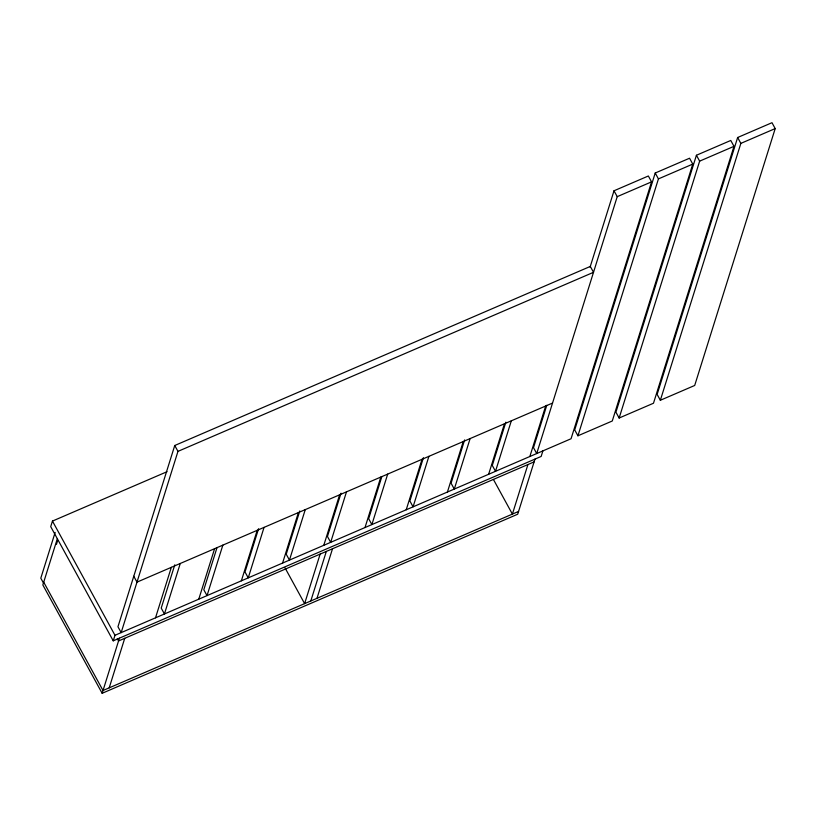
<?xml version="1.0" encoding="UTF-8"?>
<svg xmlns="http://www.w3.org/2000/svg" width="816" height="816" viewBox="0 0 816 816"><rect width="100%" height="100%" fill="white"/><g stroke="black" fill="none" stroke-linecap="round" stroke-linejoin="round"><path stroke-width="1.22" d="M167.035 471.709L52.459 521.077L50.714 526.636L113.24 640.835L541.161 456.44L542.895 450.881M55.141 532.42L40.8 578.177L43.483 583.073M57.344 538.672L42.84 584.96L102.153 693.294L517.701 514.223L534.98 459.102M56.467 544.313L57.599 540.702M113.24 640.835L114.985 635.287L52.459 521.077M174.746 445.505L117.953 626.749L121.166 632.614L177.97 451.37L174.746 445.505L590.305 266.434L593.518 272.309L177.97 451.37M102.153 693.294L119.422 638.173M109.201 687.847L124.736 638.296M155.509 617.824L171.329 567.334M174.787 564.825L161.221 608.104L164.434 613.969L180.265 563.489M198.778 599.168L214.598 548.689M216.995 547.679L203.806 589.744L207.029 595.619L222.85 545.139M241.363 580.819L257.193 530.339M258.58 528.717L245.024 571.985L248.237 577.861L264.058 527.381M282.581 563.06L298.401 512.581M299.788 510.959L286.232 554.227L289.445 560.102L305.266 509.623M320.147 554.084L304.623 603.636L285.049 567.905M323.789 545.302L339.609 494.822M341.006 493.201L327.44 536.469L330.664 542.344L346.484 491.864M310.804 600.974L326.329 551.422M316.985 598.312L332.51 548.76M365.007 527.544L380.827 477.064M381.837 476.646L368.659 518.711L371.872 524.586L387.692 474.106M406.215 509.786L422.035 459.306M423.422 457.684L409.867 500.953L413.08 506.828L428.9 456.348M447.423 492.028L463.243 441.548M464.641 439.926L451.075 483.194L454.298 489.07L470.118 438.58M488.641 474.269L504.461 423.79M505.849 422.168L492.293 465.436L495.506 471.311L511.326 420.821M529.849 456.511L545.669 406.031M527.921 464.549L512.397 514.111L493.435 479.482M546.791 405.266L533.501 447.678L536.714 453.553L617.222 196.656L614.009 190.781L648.353 175.991L651.566 181.856L571.057 438.753L114.985 635.287M590.08 267.128L614.009 190.781M655.217 173.023L574.709 429.92L577.932 435.795L612.275 420.995L692.774 164.098L689.561 158.222L655.217 173.023L658.43 178.898L577.932 435.795M696.425 155.264L615.927 412.162L619.14 418.027L653.483 403.237L733.992 146.339L730.769 140.464L696.425 155.264L699.649 161.14L619.14 418.027M737.644 137.506L657.135 394.403L660.348 400.268L694.691 385.468L775.2 128.581L771.987 122.706L737.644 137.506L740.857 143.381L660.348 400.268M617.222 196.656L651.566 181.856M658.43 178.898L692.774 164.098M699.649 161.14L733.992 146.339M740.857 143.381L775.2 128.581M552.534 403.063L136.986 582.134L133.773 576.259M534.103 461.887L118.555 640.958L117.331 638.724M518.578 511.438L103.02 690.509L43.707 582.185"/></g></svg>
